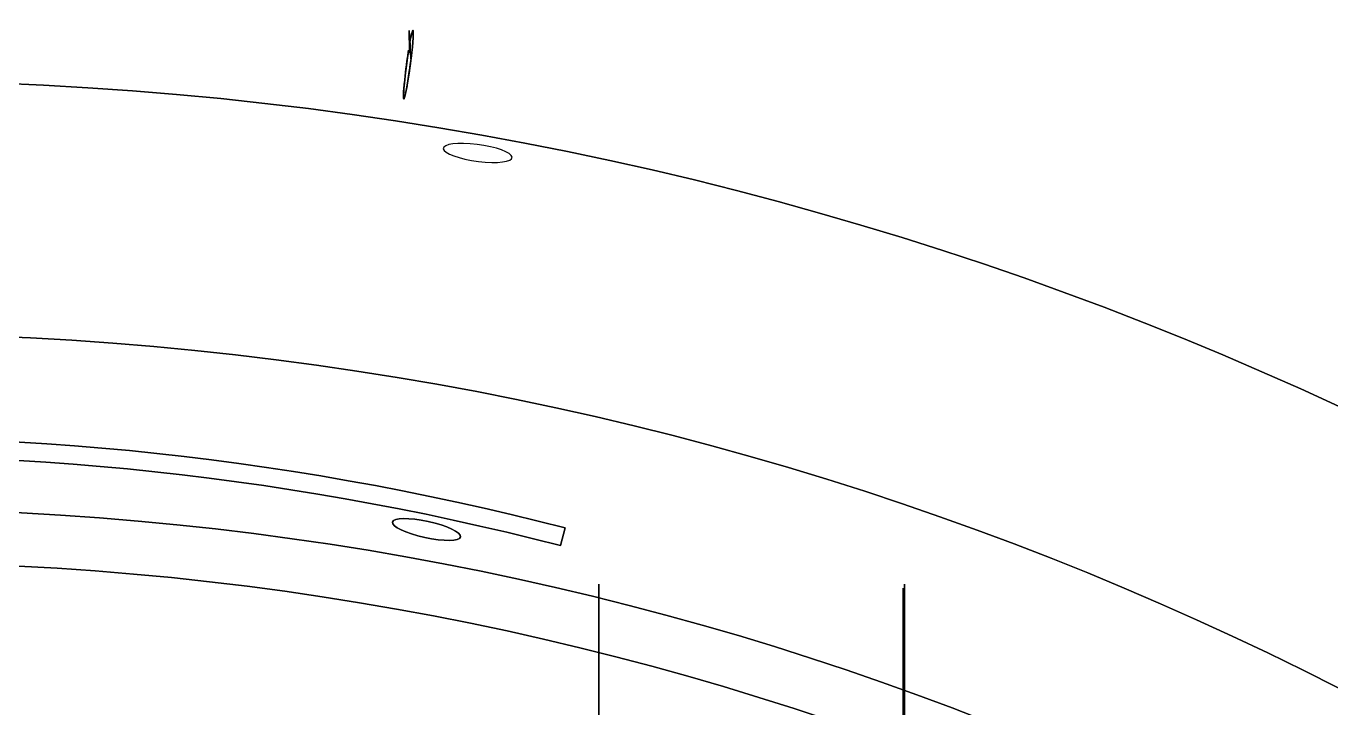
# Model space of a CAD drawing. Header units: millimetres. Extents: x 43168.9 to 43194.6, y -25545.1 to -25543.4.
# Drawn here: x 43170.383825 to 43170.385531, y -25543.915488 to -25543.914596 of the extents above; entities that cross this region are included whole.
import ezdxf

# ---------------------------------------------------------------- set-up
doc = ezdxf.new("R2010")
doc.units = ezdxf.units.MM
doc.header["$LTSCALE"] = 200

msp = doc.modelspace()

# ---------------------------------------------------------------- linework, layer by layer
at = {"extrusion": (0.999119272779618, 0.04072066147451284, -0.01012454884948225)}
msp.add_line((43170.38432615902, -25543.91462058035, 0.01113837736153438), (43170.38432783894, -25543.91464131328, 0.01122076886299582), dxfattribs=at)
at = {"extrusion": (-0.989819246256482, 0.1319397893215027, 0.05338306598582848)}
msp.add_line((43170.38432615902, -25543.91462058035, 0.01113837736153438), (43170.38432783894, -25543.91464131328, 0.01122076886299582), dxfattribs=at)
at = {"extrusion": (0, 0, -1)}
msp.add_line((43170.3845296595, -25543.91525219374, 0.01036849469360441), (43170.38452364114, -25543.91527542689, 0.01036849469360441), dxfattribs=at)
at = {"extrusion": (0.968047975582037, -0.2507650632993362, 0)}
for p, q in [((43170.38452364114, -25543.91527542689, 0.01136849469360441), (43170.3845296595, -25543.91525219374, 0.01136849469360441)), ((43170.3845296595, -25543.91525219374, 0.01036849469360441), (43170.38452364114, -25543.91527542689, 0.01036849469360441)), ((43170.3845296595, -25543.91525219374, 0.01036849469360441), (43170.3845296595, -25543.91525219374, 0.01136849469360441)), ((43170.38452364114, -25543.91527542689, 0.01036849469360441), (43170.38452364114, -25543.91527542689, 0.01136849469360441))]:
    msp.add_line(p, q, dxfattribs=at)
for p, q in [((43170.38452364114, -25543.91527542689, 0.01136849469360441), (43170.3845296595, -25543.91525219374, 0.01136849469360441)), ((43170.3845296595, -25543.91525219374, 0.01036849469360441), (43170.3845296595, -25543.91525219374, 0.01136849469360441)), ((43170.38452364114, -25543.91527542689, 0.01036849469360441), (43170.38452364114, -25543.91527542689, 0.01136849469360441))]:
    msp.add_line(p, q)
for centre, radius in [((43170.38361247953, -25543.91923345247, 0.0120556941268622), 0.004566449080721259), ((43170.38361247953, -25543.91923345247, 0.01197933280888286), 0.004566449080721259), ((43170.38361247953, -25543.91923345247, 0.0120556941268622), 0.004566449080721259), ((43170.38361247953, -25543.91923345247, 0.01197933280888286), 0.004235272369038546), ((43170.38361247953, -25543.91923345247, 0.01172479502731119), 0.004005996155783237), ((43170.38361247953, -25543.91923345247, 0.01172479502731119), 0.004005996155783237), ((43170.38361247953, -25543.91923345247, 0.002205082340510182), 0.004005996155783237), ((43170.38361247953, -25543.91923345247, 0.002285392237536607), 0.003936490781277223), ((43170.38361247953, -25543.91923345247, 0.002285392237536607), 0.003936490781277223), ((43170.38361247953, -25543.91923345247, 0.0120556941268622), 0.003936490781277223)]:
    msp.add_circle(centre, radius)
at = {"extrusion": (0, 0, -1)}
for centre, radius in [((-43170.38361247953, -25543.91923345247, -0.01197933280888286), 0.004566449080721259), ((-43170.38361247953, -25543.91923345247, -0.01197933280888286), 0.004235272369038546), ((-43170.38361247953, -25543.91923345247, -0.002205082340510182), 0.004005996155783237), ((-43170.38361247953, -25543.91923345247, -0.0120556941268622), 0.003936490781277223)]:
    msp.add_circle(centre, radius, dxfattribs=at)
at = {"extrusion": (-0.2070958134803027, -0.9497343753760795, -0.2347678433430346)}
msp.add_circle((47621.3836058958, 3699.951290715745, 15319.52594605003), 4.557526675571353e-05, dxfattribs=at)
at = {"extrusion": (0.2070958134803027, 0.9497343753760795, 0.2347678433430346)}
msp.add_circle((-47621.3836058958, 3699.951290715745, -15319.52594605003), 4.557526675571353e-05, dxfattribs=at)
at = {"extrusion": (-1, 9.596367823383098e-15, -1.224606353822377e-16)}
for centre, radius in [((25543.91602464169, 0.0007588174959823545, -43170.38457370178), 0.0006988257574914537), ((25543.91602458402, 0.0007593139332526573, -43170.38497205361), 0.0006933508988648327)]:
    msp.add_circle(centre, radius, dxfattribs=at)
at = {"extrusion": (1, -9.596367823383098e-15, 1.224606353822377e-16)}
for centre, radius in [((-25543.91602458402, 0.0007593139332526574, 43170.38457373864), 0.0006933508988648327), ((-25543.91602464169, 0.0007588174959823544, 43170.38497370177), 0.0006988257574914537)]:
    msp.add_circle(centre, radius, dxfattribs=at)
at = {"extrusion": (0, 0, -1)}
for centre, radius in [((-43170.38359787579, -25543.91884923126, -0.01036849469360441), 0.003715763690690872), ((-43170.38359787579, -25543.91884923126, -0.01036849469360441), 0.003715763690690872), ((-43170.38359787579, -25543.91884923126, -0.01036849469360441), 0.003691763690690872), ((-43170.38359787579, -25543.91884923126, -0.01136849469360441), 0.003691763690690872), ((-43170.38359787579, -25543.91884923126, -0.01036849469360441), 0.003691763690690872)]:
    msp.add_arc(centre, radius, 68.90150563181385, 104.522790229107, dxfattribs=at)
for radius in [0.003715763690690872, 0.003715763690690872, 0.003691763690690872]:
    msp.add_arc((43170.38359787579, -25543.91884923126, 0.01136849469360441), radius, 75.47720977089297, 111.0984943681862)
at = {"extrusion": (-0.9898192462564827, 0.1319397893215003, 0.05338306598582794)}
for start_param, end_param in [(4.712388980384629, 9.069998458314188), (2.961119103530578, 4.712388980384629)]:
    msp.add_ellipse((43170.38432477902, -25543.9146461729, 0.01117604333812169), major_axis=(9.009833812670449e-07, -1.111962624610485e-05, 4.418876645651091e-05), ratio=0.9970113265078925, start_param=start_param, end_param=end_param, dxfattribs=at)
at = {"extrusion": (0.9898192462564827, -0.1319397893215003, -0.05338306598582794)}
for start_param, end_param in [(-2.786813151134603, 1.570796326794957), (1.570796326794957, 3.322066203649009)]:
    msp.add_ellipse((43170.38432477902, -25543.9146461729, 0.01117604333812169), major_axis=(9.009833812670449e-07, -1.111962624610485e-05, 4.418876645651091e-05), ratio=0.9970113265078925, start_param=start_param, end_param=end_param, dxfattribs=at)
at = {"extrusion": (0.9991192727796181, 0.04072066147451278, -0.01012454884948227)}
msp.add_ellipse((43170.38432755011, -25543.91464538574, 0.01117588645593191), major_axis=(8.93289894301516e-07, -1.102467588257466e-05, 4.381143907642334e-05), ratio=0.9768082840793577, start_param=-3.048225143906052, end_param=-0.3446365647872995, dxfattribs=at)
msp.add_ellipse((43170.38432755011, -25543.91464538574, 0.01117588645593191), major_axis=(8.93289894301516e-07, -1.102467588257466e-05, 4.381143907642334e-05), ratio=0.9768082840793577, start_param=-3.048225143906052, end_param=-0.3446365647872995, dxfattribs=at)
at = {"extrusion": (0.9898192462564821, -0.1319397893215024, -0.05338306598582838)}
msp.add_ellipse((43170.38432486235, -25543.91464549528, 0.01117591369215485), major_axis=(8.932898943015161e-07, -1.102467588257466e-05, 4.381143907642334e-05), ratio=0.9925750514546121, start_param=-0.3446365647874293, end_param=3.310153438094997, dxfattribs=at)
at = {"extrusion": (-0.9898192462564821, 0.1319397893215024, 0.05338306598582838)}
msp.add_ellipse((43170.38432486235, -25543.91464549528, 0.01117591369215485), major_axis=(8.932898943015161e-07, -1.102467588257466e-05, 4.381143907642334e-05), ratio=0.9925750514546121, start_param=2.973031869084589, end_param=6.627821871967016, dxfattribs=at)
at = {"extrusion": (-0.1309116360611711, -0.9620499346622579, -0.2394202722413732)}
msp.add_ellipse((43170.38441542649, -25543.91476163048, 0.01114514143420813), major_axis=(9.009833812670449e-07, -1.111962624610485e-05, 4.418876645651091e-05), ratio=0.9970113265078925, start_param=1.570796326794915, end_param=7.853981633974501, dxfattribs=at)
msp.add_ellipse((43170.38441542649, -25543.91476163048, 0.01114514143420813), major_axis=(9.009833812670449e-07, -1.111962624610485e-05, 4.418876645651091e-05), ratio=0.9970113265078925, start_param=1.570796326794915, end_param=7.853981633974501, dxfattribs=at)
msp.add_open_spline([(43170.3843265084, -25543.91463042188, 0.01113327228351923), (43170.38432638042, -25543.91462695796, 0.01113457461360212), (43170.38432626305, -25543.91462365297, 0.01113628480015859), (43170.38432615902, -25543.91462058035, 0.01113837736153438)], degree=3)
msp.add_open_spline([(43170.3843265084, -25543.91463042188, 0.01113327228351923), (43170.38432638042, -25543.91462695796, 0.01113457461360212), (43170.38432626305, -25543.91462365297, 0.01113628480015859), (43170.38432615902, -25543.91462058035, 0.01113837736153438)], degree=3)
msp.add_open_spline([(43170.38432504228, -25543.91462739779, 0.01113452067419624), (43170.38432525643, -25543.91462831544, 0.01113410598477062), (43170.38432557029, -25543.91462907003, 0.01113379768817807), (43170.38432613897, -25543.9146299627, 0.01113344706099186), (43170.38432631566, -25543.9146301993, 0.01113335628237202), (43170.3843265084, -25543.91463042188, 0.01113327228351923)], degree=3, knots=[0, 0, 0, 0, 0.01544268928131921, 0.01544268928131921, 0.02152654062371872, 0.02152654062371872, 0.02152654062371872, 0.02152654062371872])
msp.add_open_spline([(43170.38432504228, -25543.91462739779, 0.01113452067419624), (43170.38432525643, -25543.91462831544, 0.01113410598477062), (43170.38432557029, -25543.91462907003, 0.01113379768817807), (43170.38432613897, -25543.9146299627, 0.01113344706099186), (43170.38432631566, -25543.9146301993, 0.01113335628237202), (43170.3843265084, -25543.91463042188, 0.01113327228351923)], degree=3, knots=[0, 0, 0, 0, 0.01544268928131921, 0.01544268928131921, 0.02152654062371872, 0.02152654062371872, 0.02152654062371872, 0.02152654062371872])

doc.saveas('drawing.dxf')
